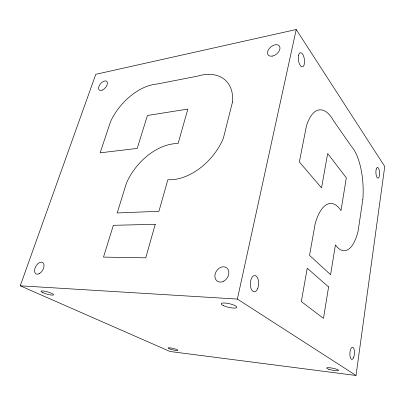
<?xml version="1.0" encoding="UTF-8"?>
<svg xmlns="http://www.w3.org/2000/svg" width="405" height="405" viewBox="0 0 405 405"><rect width="100%" height="100%" fill="white"/><g stroke="black" fill="none" stroke-linecap="round" stroke-linejoin="round"><path stroke-width="0.61" d="M356.025 375.481L384.75 166.495L296.217 29.519L95.793 74.312L20.25 285.803L170.014 351.494L356.025 375.481L237.376 299.077L20.25 285.803M237.376 299.077L296.217 29.519M362.845 199.361L358.172 230.703A44.504 17.43 88.1 0 1 335.421 244.909L330.581 274.696L309.542 255.342L315.13 223.94A46.6 19.045 89.7 0 1 340.99 210.615L346.315 177.82L327.665 153.51L321.545 187.89L299.366 161.965L306.453 125.864A47.587 19.693 86.1 0 1 333.507 120.685L351.418 146.418A43.958 16.959 87.4 0 1 362.845 199.361M328.592 286.932L323.484 318.381L301.315 301.548L307.238 268.267L328.592 286.932M232.505 101.999L223.388 138.13A49.673 32.511 -47.9 0 1 167.857 179.724L158.927 211.294L117.187 212.954L126.507 182.918A50.782 34.157 -52 0 1 178.099 143.532L187.849 109.077L147.43 115.481L137.214 148.417L100.116 152.842L110.676 121.308A46.069 28.072 -49.4 0 1 157.191 84.017L197.144 76.226A49.056 31.509 -46.7 0 1 232.505 101.999M155.242 224.304L145.754 257.833L103.488 257.109L113.354 225.312L155.242 224.304M42.97 292.699A6.586 1.149 15.9 0 0 53.46 294.982A6.586 1.149 15.9 0 0 45.385 291.352A6.586 1.149 15.9 0 0 42.97 292.699M223.555 305.709A8.049 1.858 12.9 0 0 236.662 307.658A8.049 1.858 12.9 0 0 226.942 303.249A8.049 1.858 12.9 0 0 223.555 305.709M169.928 348.999A5.037 0.729 13.7 0 0 177.851 350.426A5.037 0.729 13.7 0 0 171.259 348.032A5.037 0.729 13.7 0 0 169.928 348.999M328.845 369.284A6.151 1.007 11.3 0 0 338.56 370.524A6.151 1.007 11.3 0 0 330.374 367.821A6.151 1.007 11.3 0 0 328.845 369.284M298.505 55.531A7.163 3.007 82 0 0 301.877 66.835A7.163 3.007 82 0 0 303.882 56.973A7.163 3.007 82 0 0 298.505 55.531M376.225 169.118A5.386 1.843 87.1 0 0 377.551 178.033A5.386 1.843 87.1 0 0 379.429 171.224A5.386 1.843 87.1 0 0 376.225 169.118M257.777 288.36A8.151 4.171 -88 0 0 255.089 275.532A8.151 4.171 -88 0 0 250.609 287.039A8.151 4.171 -88 0 0 257.777 288.36M353.585 357.63A6.161 2.278 -86.9 0 0 353.028 347.348A6.161 2.278 -86.9 0 0 349.895 354.912A6.161 2.278 -86.9 0 0 353.585 357.63M102.47 90.047A5.736 3.154 -49.5 0 0 107.041 81.729A5.736 3.154 -49.5 0 0 99.422 85.323A5.736 3.154 -49.5 0 0 102.47 90.047M272.479 56.077A7.209 4.582 -39.5 0 0 279.703 46.484A7.209 4.582 -39.5 0 0 269.052 48.752A7.209 4.582 -39.5 0 0 272.479 56.077M223.778 281.181A8.191 6.394 -56.4 0 0 226.754 267.872A8.191 6.394 -56.4 0 0 215.095 274.286A8.191 6.394 -56.4 0 0 223.778 281.181M39.619 273.476A6.632 3.954 -60.1 0 0 43.239 262.956A6.632 3.954 -60.1 0 0 35.012 268.059A6.632 3.954 -60.1 0 0 39.619 273.476"/></g></svg>
